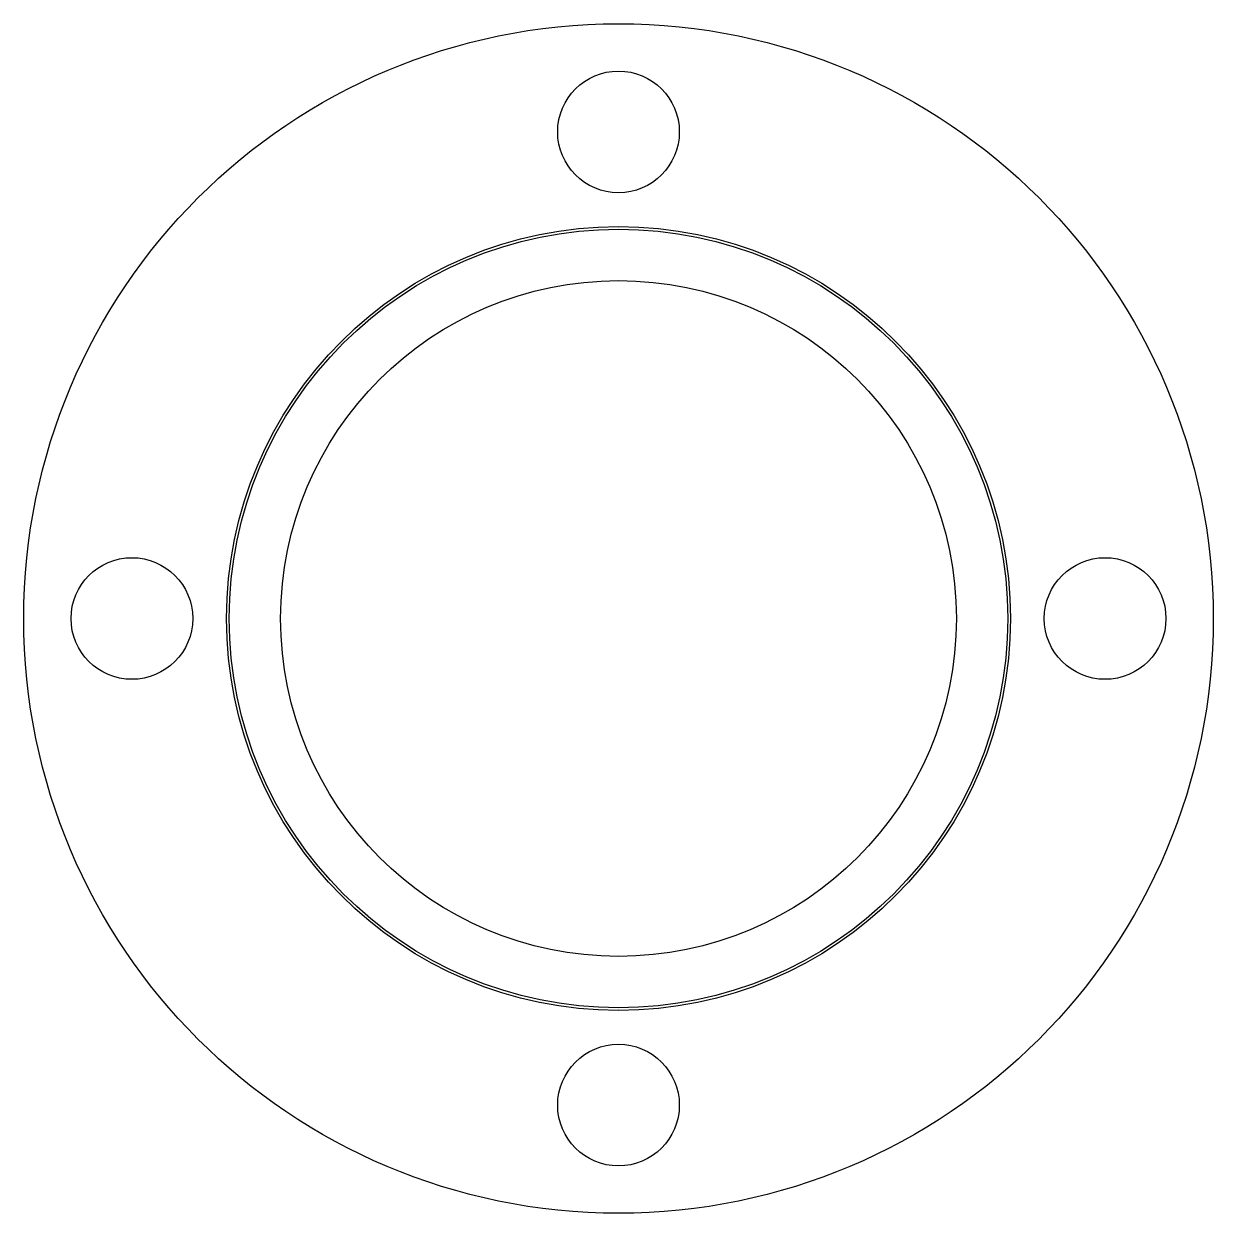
# Model space of a CAD drawing. Header units: millimetres. Extents: x -22 to 22, y -22 to 22.
import ezdxf

# ---------------------------------------------------------------- set-up
doc = ezdxf.new("R2010")
doc.units = ezdxf.units.MM
doc.layers.add('Part', color=7, linetype='CONTINUOUS')

msp = doc.modelspace()

# ---------------------------------------------------------------- linework, layer by layer
at = {"layer": 'Part'}
for p, q in [((2.25, 18), (2.25, 18, 3)), ((2.25, 18), (2.25, 18, 3)), ((2.25, 18, 102), (2.25, 18, 105)), ((2.25, 18, 102), (2.25, 18, 105)), ((-15.75, 0), (-15.75, 0, 3)), ((-15.75, 0), (-15.75, 0, 3)), ((-15.75, 0, 102), (-15.75, 0, 105)), ((-15.75, 0, 102), (-15.75, 0, 105)), ((14.4, 0, 105), (14.4, 0, 106.2)), ((14.4, 0, 105), (14.4, 0, 106.2)), ((14.5, 0, 3), (14.5, 0, 102)), ((14.5, 0, 3), (14.5, 0, 102)), ((20.25, 0), (20.25, 0, 3)), ((20.25, 0), (20.25, 0, 3)), ((20.25, 0, 102), (20.25, 0, 105)), ((20.25, 0, 102), (20.25, 0, 105)), ((22, 0), (22, 0, 3)), ((22, 0), (22, 0, 3)), ((22, 0, 102), (22, 0, 105)), ((22, 0, 102), (22, 0, 105)), ((2.25, -18), (2.25, -18, 3)), ((2.25, -18), (2.25, -18, 3)), ((2.25, -18, 102), (2.25, -18, 105)), ((2.25, -18, 102), (2.25, -18, 105))]:
    msp.add_line(p, q, dxfattribs=at)
for centre, radius in [((0, 0, 3), 22), ((0, 0, 102), 22), ((0, 0, 3), 22), ((0, 0), 22), ((0, 0, 105), 22), ((0, 0, 102), 22), ((0, 0), 22), ((0, 0, 105), 22), ((0, 18, 3), 2.25), ((0, 18, 102), 2.25), ((0, 18, 3), 2.25), ((0, 18), 2.25), ((0, 18, 105), 2.25), ((0, 18, 102), 2.25), ((0, 18), 2.25), ((0, 18, 105), 2.25), ((0, 0, 3), 14.5), ((0, 0, 102), 14.5), ((0, 0, 3), 14.5), ((0, 0, 102), 14.5), ((0, 0, 105), 14.4), ((0, 0, 106.2), 14.4), ((0, 0, 105), 14.4), ((0, 0, 106.2), 14.4), ((0, 0), 12.5), ((0, 0), 12.5), ((0, 0, 106.2), 12.5), ((0, 0, 106.2), 12.5), ((-18, 0, 3), 2.25), ((-18, 0, 102), 2.25), ((-18, 0, 3), 2.25), ((-18, 0), 2.25), ((-18, 0, 105), 2.25), ((-18, 0, 102), 2.25), ((-18, 0), 2.25), ((-18, 0, 105), 2.25), ((18, 0, 3), 2.25), ((18, 0, 102), 2.25), ((18, 0, 3), 2.25), ((18, 0), 2.25), ((18, 0, 105), 2.25), ((18, 0, 102), 2.25), ((18, 0), 2.25), ((18, 0, 105), 2.25), ((0, -18, 3), 2.25), ((0, -18, 102), 2.25), ((0, -18, 3), 2.25), ((0, -18), 2.25), ((0, -18, 105), 2.25), ((0, -18, 102), 2.25), ((0, -18), 2.25), ((0, -18, 105), 2.25)]:
    msp.add_circle(centre, radius, dxfattribs=at)
msp.add_open_spline([(12.5, 0), (12.5, 0, 106.2)], degree=1, dxfattribs=at)
msp.add_open_spline([(12.5, 0), (12.5, 0, 106.2)], degree=1, dxfattribs=at)

doc.saveas('drawing.dxf')
